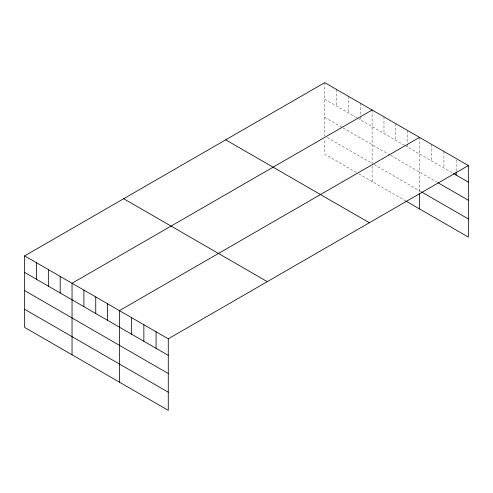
<?xml version="1.0" encoding="UTF-8"?>
<svg xmlns="http://www.w3.org/2000/svg" width="493" height="493" viewBox="0 0 493 493"><rect width="100%" height="100%" fill="white"/><g stroke="black" fill="none" stroke-linecap="round" stroke-linejoin="round"><path stroke-width="0.37" stroke-dasharray="2.46 1.85" d="M324.727 82.651L324.727 136.037M324.727 99.204L356.981 117.827M357.641 118.209L404.377 145.195M405.036 145.571L452.931 173.222M324.727 117.346L342.499 127.607M343.159 127.989L389.895 154.975M390.555 155.35L437.507 182.459M327.358 137.559L372.123 163.405M374.095 164.545L420.8 191.512M356.322 172.427L324.727 154.18L324.727 139.063M358.959 173.943L405.036 200.546M456.142 160.028L456.142 171.317M443.934 151.474L443.934 168.027M431.726 144.424L431.726 160.983M419.518 137.381L419.518 193.034M407.668 130.534L407.668 143.327M407.668 144.079L407.668 147.093M395.817 123.694L395.817 140.252M383.973 116.853L383.973 133.412M372.123 110.013L372.123 181.547M360.272 103.173L360.272 115.966M360.272 116.718L360.272 119.731M348.422 96.332L348.422 112.885M336.577 89.492L336.577 106.044"/><path stroke-width="0.74" d="M24.65 255.898L168.273 338.82L168.273 410.349L24.65 327.432L24.65 255.898L324.727 82.651L468.35 165.568L468.35 237.102L405.696 200.928M372.123 110.013L72.046 283.259L72.046 354.794M419.518 137.381L119.442 310.627L119.442 382.155M168.273 338.82L468.35 165.568M453.572 173.591L468.35 182.127M438.154 182.835L468.35 200.269M421.447 191.882L468.35 218.96M225.702 139.821L369.325 222.744M123.675 198.728L267.298 281.645M24.65 272.45L168.273 355.373M24.65 290.593L168.273 373.515M24.65 309.29L168.273 392.206M456.142 172.069L456.142 175.077M419.518 193.792L419.518 208.909M156.065 331.771L156.065 348.323M143.857 324.721L143.857 341.279M131.649 317.671L131.649 334.229M107.591 303.787L107.591 320.339M95.747 296.946L95.747 313.499M83.896 290.1L83.896 306.658M60.195 276.419L60.195 292.978M48.351 269.579L48.351 286.137M36.5 262.738L36.5 279.291"/></g></svg>
